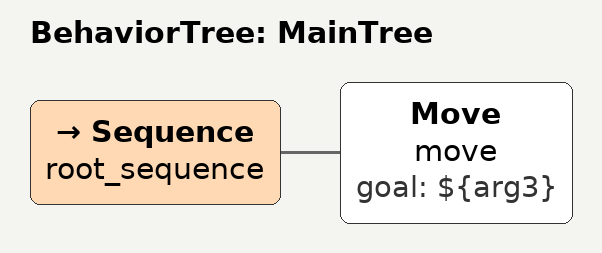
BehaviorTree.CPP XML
<root main_tree_to_execute = "MainTree" >
    <BehaviorTree ID="MainTree">
       <Sequence name="root_sequence">
           <Move    name="move" goal="${arg3}"/>
       </Sequence>
    </BehaviorTree>
</root>
